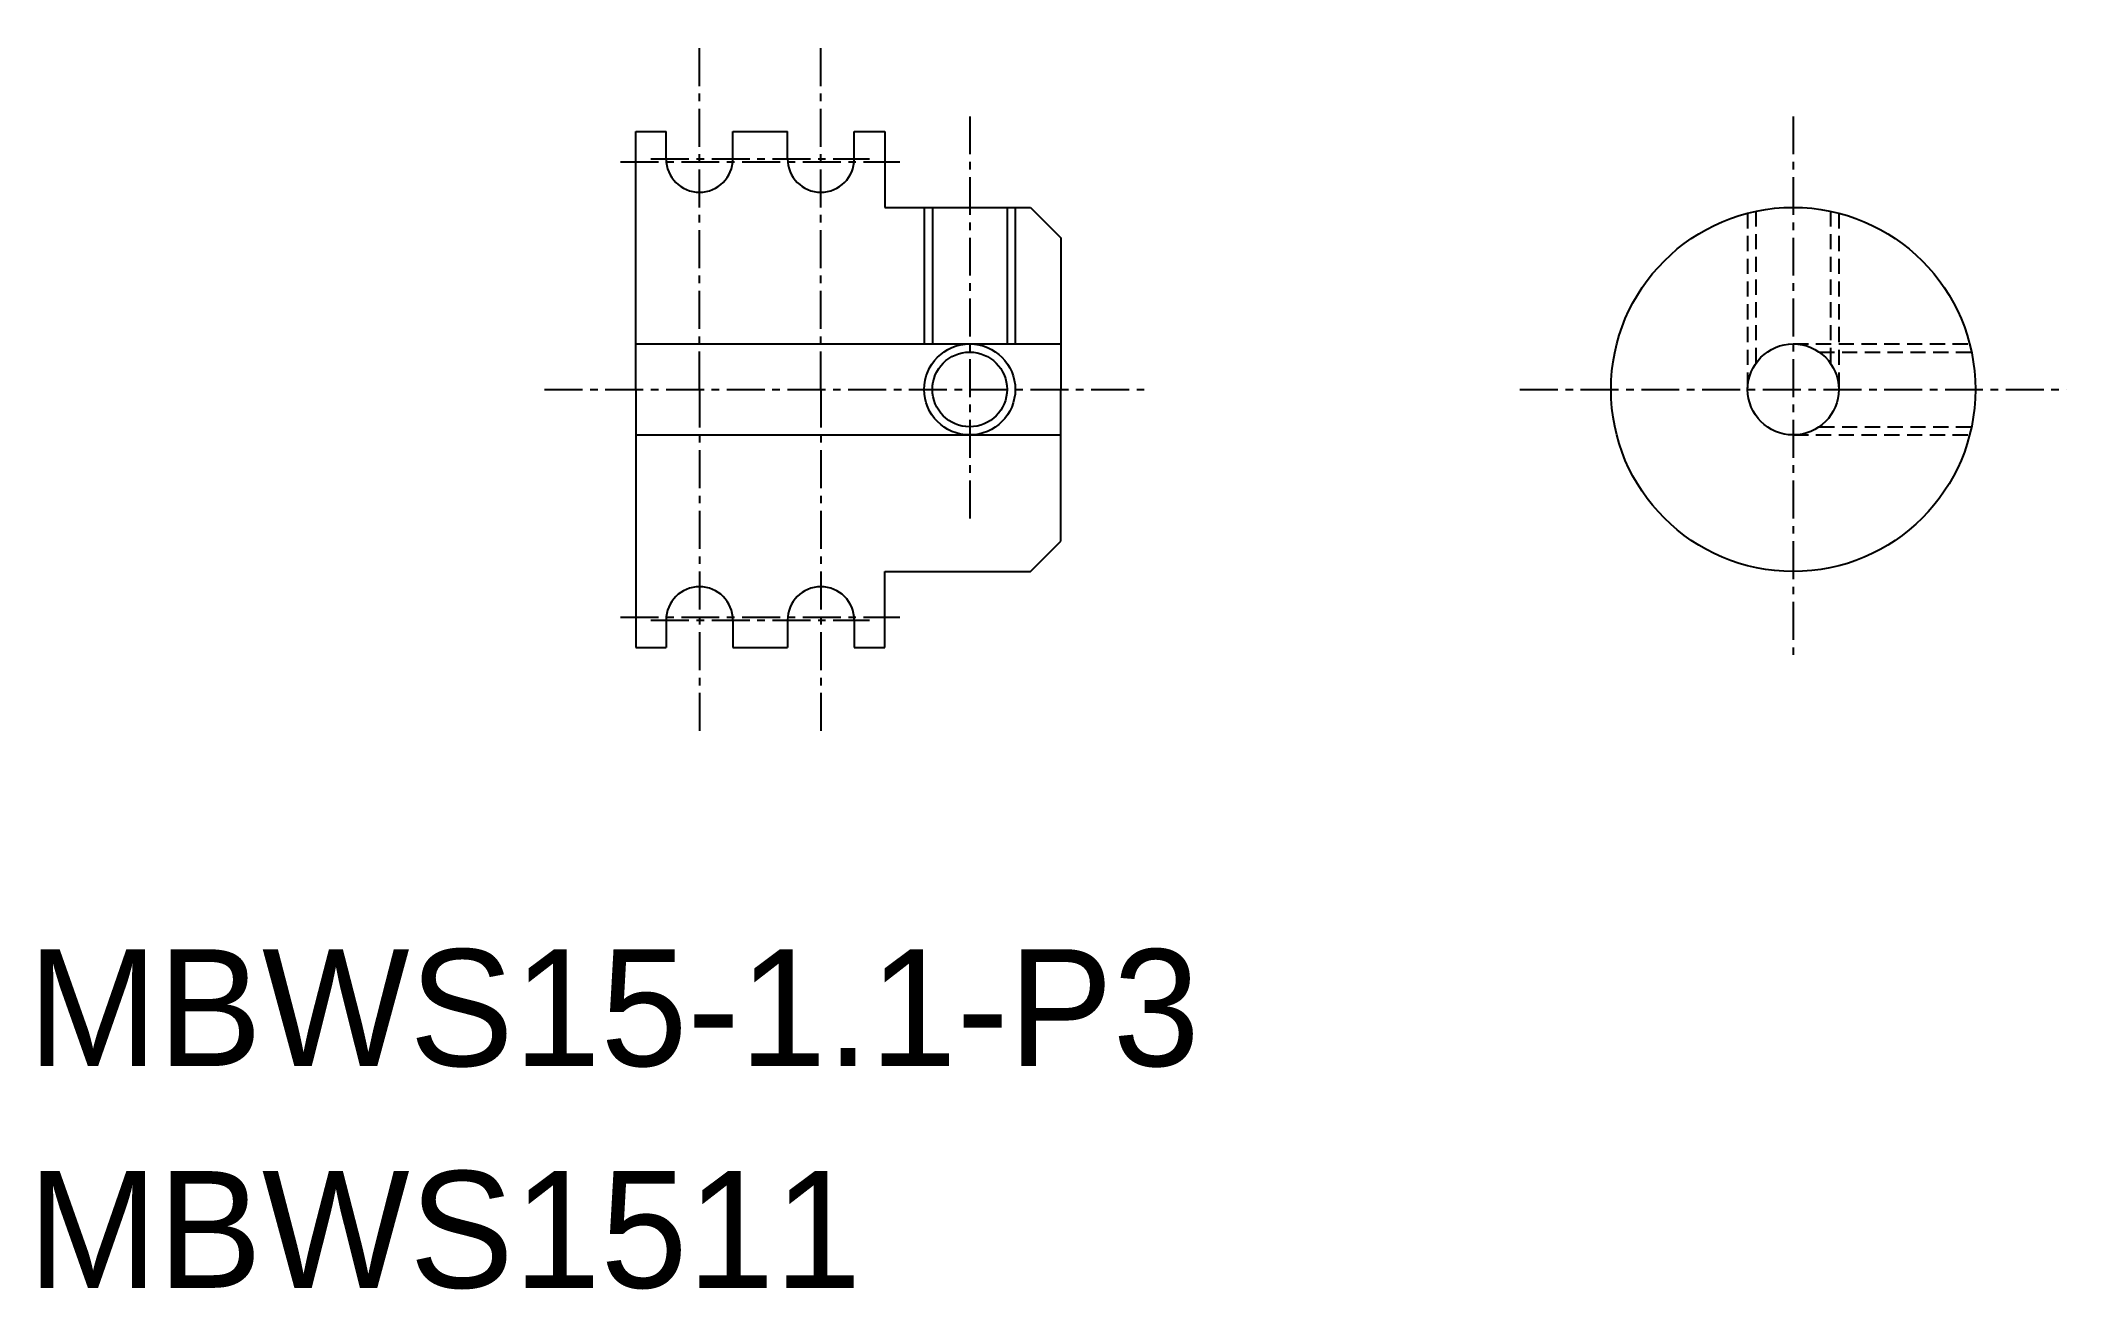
# Model space of a CAD drawing. Extents: x 0.4 to 67.1, y -0.1 to 41.1.
import ezdxf

# ---------------------------------------------------------------- set-up
doc = ezdxf.new("R2010")
doc.units = 0
doc.linetypes.add('CENTER', pattern=[2, 1.25, -0.25, 0.25, -0.25])
doc.linetypes.add('DASHED', pattern=[0.75, 0.5, -0.25])
doc.layers.get('0').update_dxf_attribs({"linetype": 'CONTINUOUS'})
doc.layers.add('CENTER', color=1, linetype='CENTER')

msp = doc.modelspace()

# ---------------------------------------------------------------- linework, layer by layer
at = {"color": 7, "linetype": 'CONTINUOUS'}
for p, q in [((20.022, 29.605), (20.022, 38.105)), ((20.022, 38.105), (21.022, 38.105)), ((21.022, 37.205), (21.022, 38.105)), ((23.222, 37.205), (23.222, 38.105)), ((23.222, 38.105), (25.022, 38.105)), ((25.022, 37.205), (25.022, 38.105)), ((27.222, 38.105), (28.222, 38.105)), ((27.222, 37.205), (27.222, 38.105)), ((28.222, 38.105), (28.222, 35.605)), ((28.222, 35.605), (33.022, 35.605)), ((29.793, 35.605), (29.793, 31.105)), ((32.252, 35.605), (32.252, 31.105)), ((33.022, 35.605), (34.022, 34.605)), ((34.022, 34.605), (34.022, 29.605)), ((20.022, 31.105), (34.022, 31.105)), ((20.022, 29.605), (20.022, 21.105)), ((34.022, 24.605), (34.022, 29.605)), ((20.022, 28.105), (34.022, 28.105)), ((33.022, 23.605), (34.022, 24.605)), ((28.222, 23.605), (33.022, 23.605)), ((28.222, 21.105), (28.222, 23.605)), ((21.022, 22.005), (21.022, 21.105)), ((23.222, 22.005), (23.222, 21.105)), ((25.022, 22.005), (25.022, 21.105)), ((27.222, 22.005), (27.222, 21.105)), ((20.022, 21.105), (21.022, 21.105)), ((23.222, 21.105), (25.022, 21.105)), ((27.222, 21.105), (28.222, 21.105))]:
    msp.add_line(p, q, dxfattribs=at)
at = {"color": 3, "linetype": 'CONTINUOUS'}
for p, q in [((29.522, 35.605), (29.522, 31.105)), ((32.522, 35.605), (32.522, 31.105))]:
    msp.add_line(p, q, dxfattribs=at)
at = {"color": 3, "linetype": 'DASHED'}
for p, q in [((56.641, 35.414), (56.641, 29.605)), ((56.911, 35.477), (56.911, 30.464)), ((59.37, 35.477), (59.37, 30.464)), ((59.641, 35.414), (59.641, 29.605)), ((58.141, 31.105), (63.95, 31.105)), ((59, 30.834), (64.013, 30.834)), ((58.141, 28.105), (63.95, 28.105)), ((59, 28.375), (64.013, 28.375))]:
    msp.add_line(p, q, dxfattribs=at)
at = {"color": 7, "linetype": 'CONTINUOUS'}
for centre, radius in [((58.141, 29.605), 6), ((31.022, 29.605), 1.23), ((58.141, 29.605), 1.5)]:
    msp.add_circle(centre, radius, dxfattribs=at)
at = {"color": 3, "linetype": 'CONTINUOUS'}
msp.add_circle((31.022, 29.605), 1.5, dxfattribs=at)
at = {"color": 7, "linetype": 'CONTINUOUS'}
for centre, start, end in [((22.122, 37.205), 180, 0), ((26.122, 37.205), 180, 0), ((22.122, 22.005), 0, 180), ((26.122, 22.005), 0, 180)]:
    msp.add_arc(centre, 1.1, start, end, dxfattribs=at)
at = {"layer": 'CENTER', "color": 1, "linetype": 'CENTER'}
for p, q in [((22.122, 29.605), (22.122, 41.105)), ((26.122, 29.605), (26.122, 41.105)), ((31.022, 38.605), (31.022, 25.105)), ((58.141, 38.605), (58.141, 20.605)), ((19.526, 37.105), (28.718, 37.105)), ((20.526, 37.205), (27.718, 37.205)), ((17.022, 29.605), (37.022, 29.605)), ((22.122, 29.605), (22.122, 18.105)), ((26.122, 29.605), (26.122, 18.105)), ((49.141, 29.605), (67.141, 29.605)), ((19.526, 22.105), (28.718, 22.105)), ((20.526, 22.005), (27.718, 22.005))]:
    msp.add_line(p, q, dxfattribs=at)

# ---------------------------------------------------------------- texts
at = {"color": 7, "linetype": 'CONTINUOUS'}
for s, height, p in [('MBWS15-1.1-P3', 3.84722, (0, 7.31)), ('MBWS1511', 3.8472, (0, 0))]:
    msp.add_text(s, height=height, dxfattribs=at).set_placement(p)

doc.saveas('drawing.dxf')
